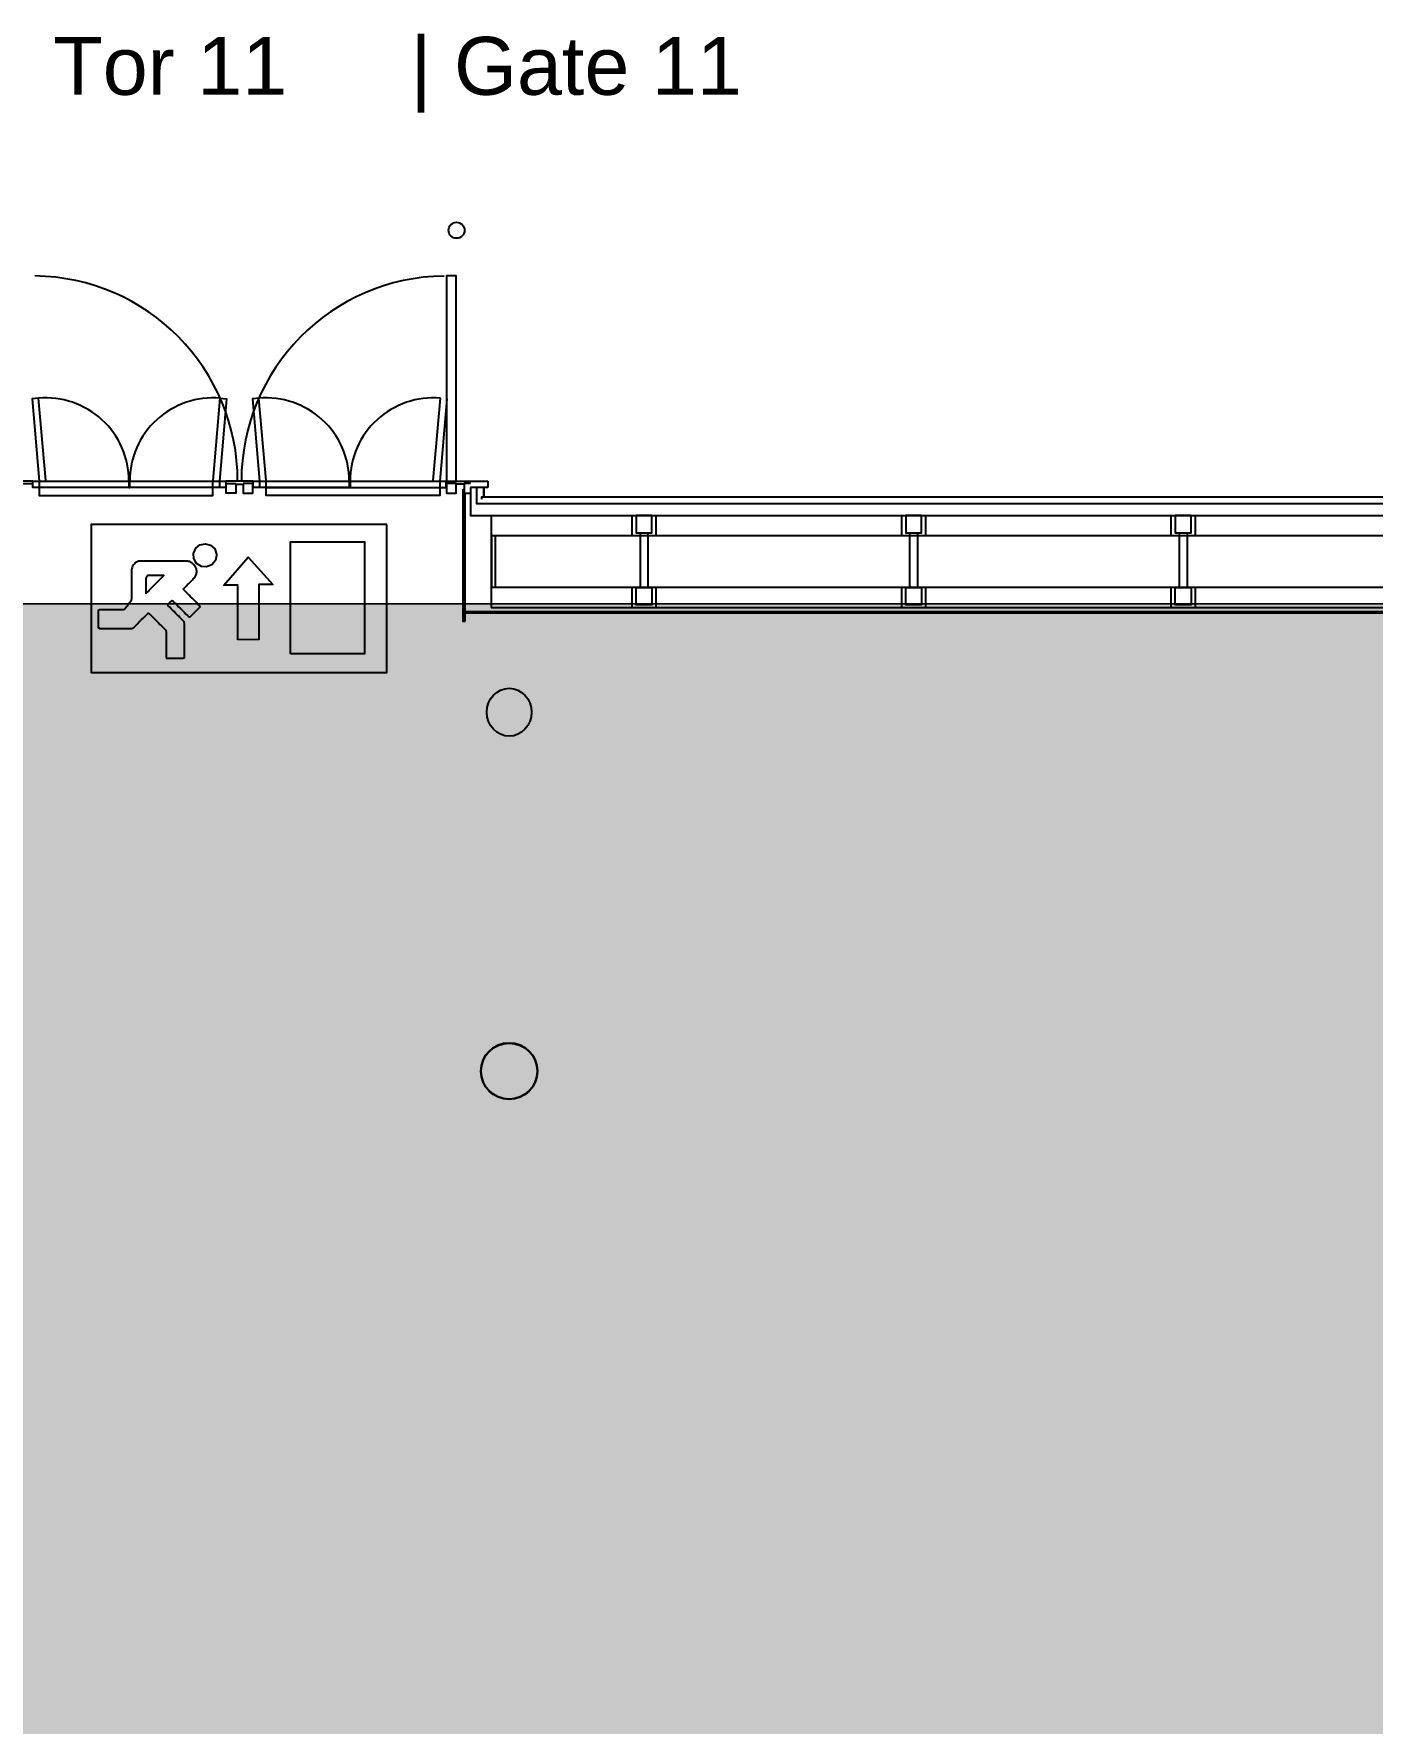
# Model space of a CAD drawing. Header units: metres. Extents: x 19 to 194, y 62 to 154.
# Drawn here: x 138.43 to 155.18, y 125.39 to 146.53 of the extents above; entities that cross this region are included whole.
import ezdxf

# ---------------------------------------------------------------- set-up
doc = ezdxf.new("R2010")
doc.units = ezdxf.units.M
doc.header["$MEASUREMENT"] = 0
doc.layers.add('ALL', color=7, linetype='Continuous')
doc.layers.add('ALL4', color=7, linetype='Continuous')
doc.styles.add('Arial', font='Arial.ttf')

msp = doc.modelspace()

# ---------------------------------------------------------------- hatches: boundary and pattern name
at = {"layer": 'ALL4', "lineweight": 0, "true_color": 0xe6e6e6, "transparency": 33554687}
h = msp.add_hatch(color=254, dxfattribs=at)
h.dxf.hatch_style = 1
h.paths.add_polyline_path([(181.2945, 128.8704), (187.0549, 128.8704), (187.0549, 139.3912), (29.3495, 139.4008), (29.3495, 127.8507), (32.7796, 127.8507), (32.7295, 82.9907), (29.3495, 82.9907), (29.3495, 69.8204), (187.0545, 69.8204), (187.0545, 83.1151), (181.2945, 83.1151)])

# ---------------------------------------------------------------- linework, layer by layer
at = {"layer": 'ALL', "color": 18, "lineweight": 25, "true_color": 0x000000}
for points in [[(143.7101, 140.93), (143.7101, 143.4968), (143.5901, 143.4968), (143.5901, 140.93)], [(138.5743, 140.9371), (138.4842, 141.9678), (138.4044, 141.9609), (138.4946, 140.9301), (138.4946, 140.7501), (140.6679, 140.7501), (140.6679, 140.9301)], [(140.6683, 140.937), (140.7591, 141.9677), (140.8382, 141.9608), (140.748, 140.93), (140.748, 140.85)], [(141.3319, 140.937), (141.2411, 141.9677), (141.162, 141.9608), (141.2522, 140.93), (141.2522, 140.85)], [(143.5957, 141.9609), (143.5055, 140.9301), (143.5055, 140.7501), (141.3322, 140.7501), (141.3322, 140.9301)], [(143.4258, 140.937), (143.516, 141.9677)], [(138.2901, 140.9001), (138.4151, 140.9001), (138.4151, 140.9301), (139.6164, 140.9301), (139.6163, 140.8501), (139.6263, 140.8501), (139.6264, 140.9301), (139.6164, 140.9301), (139.6163, 140.8501), (138.4151, 140.8501), (138.4151, 140.9301), (137.8901, 140.9301), (137.8901, 140.8501), (138.1101, 140.8501)], [(140.8273, 140.8501), (138.4947, 140.8501)], [(141.1728, 140.93), (142.3738, 140.93), (142.3738, 140.85), (141.1728, 140.85), (141.1728, 140.93), (140.8273, 140.93), (140.8273, 140.85), (139.6263, 140.85), (139.6263, 140.93), (140.8273, 140.93)], [(140.9526, 140.8931), (141.0476, 140.8931)], [(141.3322, 140.85), (143.5851, 140.85)], [(142.3738, 140.93), (143.585, 140.93)], [(142.3838, 140.93), (142.3838, 140.85)], [(142.3838, 140.85), (143.585, 140.85)], [(143.5851, 140.93), (144.1101, 140.93)], [(143.5851, 140.85), (143.5851, 140.93)], [(143.5901, 140.9), (143.5901, 140.78), (143.7101, 140.78), (143.7101, 140.9), (143.5851, 140.9)], [(143.8101, 140.893), (143.7101, 140.893)], [(143.8901, 140.9), (143.8101, 140.9), (143.8101, 140.78), (143.8901, 140.78)], [(144.1101, 140.85), (143.8901, 140.85)], [(144.1101, 140.93), (144.1101, 140.85)], [(171.7201, 140.705), (171.7201, 140.73), (144.0301, 140.7301), (144.0301, 140.7051)], [(144.1501, 140.5001), (144.1501, 140.2501), (171.6001, 140.25), (171.6001, 140.5)], [(145.9126, 140.2501), (145.9126, 140.5001)], [(146.2126, 140.5001), (146.2126, 140.2501)], [(149.2876, 140.2501), (149.2876, 140.5001)], [(149.5876, 140.5001), (149.5876, 140.2501)], [(152.6626, 140.2501), (152.6626, 140.5001)], [(152.9626, 140.5001), (152.9626, 140.2501)], [(146.0126, 140.2851), (146.0126, 139.6001)], [(146.1126, 140.2851), (146.1126, 139.6001)], [(149.3876, 140.2851), (149.3876, 139.6001)], [(149.4876, 140.2851), (149.4876, 139.6001)], [(152.7626, 140.2851), (152.7626, 139.6001)], [(152.8626, 140.2851), (152.8626, 139.6001)], [(145.9126, 139.3501), (145.9126, 139.6001)], [(146.2126, 139.6001), (146.2126, 139.3501)], [(149.2876, 139.3501), (149.2876, 139.6001)], [(149.5876, 139.6001), (149.5876, 139.3501)], [(152.6626, 139.3501), (152.6626, 139.6001)], [(152.9626, 139.6001), (152.9626, 139.3501)], [(171.9251, 139.2801), (143.8251, 139.2802), (143.8251, 139.3002), (171.9251, 139.3001)]]:
    msp.add_lwpolyline(points, dxfattribs=at)
for points in [[(140.9526, 140.9), (140.9526, 140.78), (140.8326, 140.78), (140.8326, 140.9)], [(141.0476, 140.9), (141.0476, 140.78), (141.1676, 140.78), (141.1676, 140.9)], [(143.8021, 140.7701), (143.8021, 140.8201), (143.7951, 140.8201), (143.7951, 140.7701)], [(143.8251, 139.1801), (143.8251, 140.7701), (143.7951, 140.7701), (143.7951, 139.1801)], [(143.8901, 140.8501), (143.8901, 140.5002), (171.8601, 140.5), (171.8601, 140.8501), (171.7801, 140.8501), (171.7801, 140.645), (143.9701, 140.645), (143.9701, 140.8501)], [(144.0551, 140.8451), (144.0551, 140.7351), (144.0601, 140.7351), (144.0601, 140.8451)], [(145.9626, 140.5001), (145.9626, 140.2851), (146.1626, 140.2851), (146.1626, 140.5001)], [(149.3376, 140.5001), (149.3376, 140.2851), (149.5376, 140.2851), (149.5376, 140.5001)], [(152.7126, 140.5001), (152.7126, 140.2851), (152.9126, 140.2851), (152.9126, 140.5001)], [(144.1551, 139.6051), (144.1551, 140.2451), (144.1501, 140.2451), (144.1501, 139.6051)], [(144.2051, 139.6051), (144.2051, 140.2451), (144.1551, 140.2451), (144.1551, 139.6051)], [(144.1501, 139.3501), (171.6001, 139.35), (171.6001, 139.6), (144.1501, 139.6001)], [(146.1626, 139.6001), (146.1626, 139.3851), (145.9626, 139.3851), (145.9626, 139.6001)], [(149.5376, 139.6001), (149.5376, 139.3851), (149.3376, 139.3851), (149.3376, 139.6001)], [(152.9126, 139.6001), (152.9126, 139.3851), (152.7126, 139.3851), (152.7126, 139.6001)]]:
    msp.add_lwpolyline(points, close=True, dxfattribs=at)
at = {"layer": 'ALL', "color": 4, "lineweight": 25}
for points in [[(142.8459, 140.3892), (139.1429, 140.3892), (139.1429, 138.5377), (142.8459, 138.5377)], [(140.7141, 140.0013), (140.6989, 139.9365), (140.6522, 139.8819), (140.588, 139.8567), (140.5236, 139.8623), (140.4633, 139.8997), (140.4278, 139.9609), (140.4243, 140.0265), (140.4523, 140.0902), (140.5049, 140.1329), (140.5725, 140.1472), (140.6387, 140.1291), (140.6891, 140.083), (140.7131, 140.018)], [(141.638, 138.771), (141.638, 140.1697), (142.5646, 140.1697), (142.5646, 138.771)], [(140.0813, 138.7139), (140.0813, 138.7139), (140.1006, 138.7139), (140.12, 138.7139), (140.1393, 138.7139), (140.1586, 138.7139), (140.1779, 138.7139), (140.1972, 138.7139), (140.2165, 138.7139), (140.2358, 138.7139), (140.2551, 138.7139), (140.2745, 138.7139), (140.2938, 138.7139), (140.3108, 138.7185), (140.3108, 138.7567), (140.3108, 138.7948), (140.3108, 138.833), (140.3108, 138.8712), (140.3108, 138.9094), (140.3108, 138.9476), (140.3108, 138.9858), (140.3108, 139.024), (140.3108, 139.0622), (140.3108, 139.1004), (140.3108, 139.1386), (140.3064, 139.1719), (140.2884, 139.1899), (140.2704, 139.2079), (140.2524, 139.2259), (140.2344, 139.244), (140.2164, 139.262), (140.1984, 139.28), (140.1803, 139.298), (140.1623, 139.316), (140.1443, 139.334), (140.1263, 139.352), (140.1083, 139.3701), (140.0986, 139.3834), (140.1036, 139.3884), (140.1086, 139.3935), (140.1137, 139.3985), (140.1187, 139.4035), (140.1237, 139.4086), (140.1288, 139.4136), (140.1338, 139.4186), (140.1388, 139.4237), (140.1439, 139.4287), (140.1489, 139.4337), (140.1539, 139.4388), (140.1653, 139.4326), (140.1836, 139.4143), (140.2019, 139.396), (140.2202, 139.3778), (140.2385, 139.3595), (140.2568, 139.3412), (140.275, 139.3229), (140.2933, 139.3046), (140.3116, 139.2863), (140.3299, 139.268), (140.3482, 139.2497), (140.3665, 139.2315), (140.3807, 139.2311), (140.3923, 139.2427), (140.4039, 139.2543), (140.4155, 139.2659), (140.4271, 139.2775), (140.4387, 139.289), (140.4503, 139.3006), (140.4619, 139.3122), (140.4735, 139.3238), (140.4851, 139.3354), (140.4967, 139.347), (140.5082, 139.3586), (140.4983, 139.375), (140.48, 139.3933), (140.4618, 139.4116), (140.4435, 139.4299), (140.4252, 139.4482), (140.4069, 139.4664), (140.3886, 139.4847), (140.3703, 139.503), (140.352, 139.5213), (140.3337, 139.5396), (140.3155, 139.5579), (140.2972, 139.5762), (140.3041, 139.5889), (140.3159, 139.6007), (140.3276, 139.6124), (140.3393, 139.6242), (140.3511, 139.6359), (140.3628, 139.6477), (140.3746, 139.6594), (140.3863, 139.6712), (140.3981, 139.6829), (140.4098, 139.6946), (140.4216, 139.7064), (140.4333, 139.7181), (140.4396, 139.7255), (140.4453, 139.7334), (140.4504, 139.7418), (140.4549, 139.7509), (140.4587, 139.7604), (140.4616, 139.7704), (140.4637, 139.7806), (140.4649, 139.791), (140.4652, 139.8016), (140.4646, 139.812), (140.4631, 139.8223), (140.4607, 139.8324), (140.4575, 139.842), (140.4536, 139.8512), (140.4491, 139.8599), (140.444, 139.8679), (140.4378, 139.8765), (140.4305, 139.8853), (140.4224, 139.8936), (140.4136, 139.9012), (140.404, 139.9081), (140.3939, 139.9142), (140.3833, 139.9194), (140.3724, 139.9237), (140.3612, 139.927), (140.3499, 139.9293), (140.3386, 139.9306), (140.2983, 139.9308), (140.2499, 139.9308), (140.2015, 139.9308), (140.1532, 139.9308), (140.1048, 139.9308), (140.0564, 139.9308), (140.0081, 139.9308), (139.9597, 139.9308), (139.9113, 139.9308), (139.8629, 139.9308), (139.8146, 139.9308), (139.7662, 139.9308), (139.7538, 139.9305), (139.7452, 139.9295), (139.7365, 139.9278), (139.7279, 139.9253), (139.7196, 139.922), (139.7115, 139.9181), (139.7038, 139.9135), (139.6966, 139.9082), (139.6899, 139.9025), (139.6838, 139.8962), (139.6783, 139.8896), (139.6701, 139.8779), (139.6625, 139.8649), (139.656, 139.8512), (139.6508, 139.8371), (139.6468, 139.822), (139.6468, 139.7897), (139.6468, 139.7574), (139.6468, 139.7251), (139.6468, 139.6928), (139.6468, 139.6605), (139.6468, 139.6282), (139.6468, 139.5959), (139.6468, 139.5636), (139.6468, 139.5313), (139.6468, 139.499), (139.6468, 139.4667), (139.6456, 139.438), (139.638, 139.4278), (139.6303, 139.4176), (139.6227, 139.4074), (139.6151, 139.3972), (139.6074, 139.387), (139.5998, 139.3768), (139.5921, 139.3666), (139.5845, 139.3565), (139.5769, 139.3463), (139.5692, 139.3361), (139.5616, 139.3259), (139.5484, 139.3186), (139.5212, 139.3186), (139.4939, 139.3186), (139.4666, 139.3186), (139.4394, 139.3186), (139.4121, 139.3186), (139.3848, 139.3186), (139.3575, 139.3186), (139.3303, 139.3186), (139.303, 139.3186), (139.2757, 139.3186), (139.2485, 139.3186), (139.2321, 139.3108), (139.2321, 139.2915), (139.2321, 139.2722), (139.2321, 139.2529), (139.2321, 139.2336), (139.2321, 139.2143), (139.2321, 139.195), (139.2321, 139.1756), (139.2321, 139.1563), (139.2321, 139.137), (139.2321, 139.1177), (139.2321, 139.0984), (139.2511, 139.0891), (139.2876, 139.0891), (139.3242, 139.0891), (139.3607, 139.0891), (139.3972, 139.0891), (139.4337, 139.0891), (139.4703, 139.0891), (139.5068, 139.0891), (139.5433, 139.0891), (139.5798, 139.0891), (139.6164, 139.0891), (139.6529, 139.0891), (139.6765, 139.0996), (139.6929, 139.1159), (139.7092, 139.1323), (139.7256, 139.1486), (139.7419, 139.165), (139.7583, 139.1814), (139.7746, 139.1977), (139.791, 139.2141), (139.8073, 139.2304), (139.8237, 139.2468), (139.84, 139.2631), (139.8564, 139.2795), (139.8744, 139.2693), (139.893, 139.2506), (139.9117, 139.232), (139.9303, 139.2134), (139.9489, 139.1948), (139.9675, 139.1762), (139.9861, 139.1576), (140.0047, 139.139), (140.0233, 139.1204), (140.0419, 139.1018), (140.0605, 139.0832), (140.0791, 139.0646), (140.0813, 139.0366), (140.0813, 139.0072), (140.0813, 138.9779), (140.0813, 138.9486), (140.0813, 138.9192), (140.0813, 138.8899), (140.0813, 138.8606), (140.0813, 138.8312), (140.0813, 138.8019), (140.0813, 138.7726), (140.0813, 138.7432)], [(140.9798, 138.9466), (140.9783, 139.6275), (140.8055, 139.6273), (141.1103, 139.9784), (141.4159, 139.6389), (141.2431, 139.6387), (141.2438, 138.9474)], [(139.8273, 139.7134), (139.8273, 139.7134), (139.8273, 139.6982), (139.8273, 139.683), (139.8273, 139.6678), (139.8273, 139.6527), (139.8273, 139.6375), (139.8273, 139.6223), (139.8273, 139.6071), (139.8273, 139.5919), (139.8273, 139.5767), (139.8273, 139.5615), (139.8273, 139.5463), (139.8273, 139.5311), (139.8369, 139.5337), (139.8551, 139.5518), (139.8733, 139.57), (139.8914, 139.5881), (139.9096, 139.6063), (139.9277, 139.6244), (139.9459, 139.6426), (139.964, 139.6608), (139.9822, 139.6789), (140.0004, 139.6971), (140.0185, 139.7152), (140.0367, 139.7334), (140.0527, 139.7504), (140.0372, 139.7504), (140.0217, 139.7504), (140.0062, 139.7504), (139.9907, 139.7504), (139.9752, 139.7504), (139.9597, 139.7504), (139.9441, 139.7504), (139.9286, 139.7504), (139.9131, 139.7504), (139.8976, 139.7504), (139.8821, 139.7504), (139.8666, 139.7504), (139.8592, 139.7504), (139.8574, 139.7502), (139.8556, 139.7499), (139.8538, 139.7495), (139.852, 139.7489), (139.8503, 139.7481), (139.8486, 139.7472), (139.847, 139.7462), (139.8455, 139.7451), (139.8442, 139.7438), (139.8429, 139.7425), (139.8417, 139.741), (139.8373, 139.7345), (139.8334, 139.7278), (139.83, 139.7207)]]:
    msp.add_lwpolyline(points, close=True, dxfattribs=at)
at = {"layer": 'ALL', "color": 18, "lineweight": 25, "true_color": 0x000000}
for centre, radius in [((143.7164, 144.0682), 0.1), ((144.3751, 133.5501), 0.355), ((144.3751, 133.5501), 0.35)]:
    msp.add_circle(centre, radius, dxfattribs=at)
for centre, radius, start, end in [((138.4101, 140.9301), 2.5668, -0.00011, 89.33022), ((143.5901, 140.93), 2.5668, 90.66956, 179.99989), ((138.5749, 140.9303), 1.0414, -0.01596, 94.999), ((140.668, 140.93), 1.0417, 85.01733, 179.9992), ((141.3322, 140.93), 1.0417, 0.00059, 94.98245), ((143.4252, 140.9303), 1.0414, 85.00078, -179.98426)]:
    msp.add_arc(centre, radius, start, end, dxfattribs=at)
msp.add_ellipse((144.3751, 138.0397), major_axis=(0, -0.2999), ratio=0.9320553, dxfattribs=at)
at = {"layer": 'ALL4', "color": 18, "lineweight": 25, "true_color": 0x000000}
for points in [[(143.7101, 140.93), (143.7101, 143.4968), (143.5901, 143.4968), (143.5901, 140.93)], [(138.5743, 140.9371), (138.4842, 141.9678), (138.4044, 141.9609), (138.4946, 140.9301), (138.4946, 140.7501), (140.6679, 140.7501), (140.6679, 140.9301)], [(140.6683, 140.937), (140.7591, 141.9677), (140.8382, 141.9608), (140.748, 140.93), (140.748, 140.85)], [(141.3319, 140.937), (141.2411, 141.9677), (141.162, 141.9608), (141.2522, 140.93), (141.2522, 140.85)], [(143.5957, 141.9609), (143.5055, 140.9301), (143.5055, 140.7501), (141.3322, 140.7501), (141.3322, 140.9301)], [(143.4258, 140.937), (143.516, 141.9677)], [(138.2901, 140.9001), (138.4151, 140.9001), (138.4151, 140.9301), (139.6164, 140.9301), (139.6163, 140.8501), (139.6263, 140.8501), (139.6264, 140.9301), (139.6164, 140.9301), (139.6163, 140.8501), (138.4151, 140.8501), (138.4151, 140.9301), (137.8901, 140.9301), (137.8901, 140.8501), (138.1101, 140.8501)], [(140.8273, 140.8501), (138.4947, 140.8501)], [(141.1728, 140.93), (142.3738, 140.93), (142.3738, 140.85), (141.1728, 140.85), (141.1728, 140.93), (140.8273, 140.93), (140.8273, 140.85), (139.6263, 140.85), (139.6263, 140.93), (140.8273, 140.93)], [(140.9526, 140.8931), (141.0476, 140.8931)], [(141.3322, 140.85), (143.5851, 140.85)], [(142.3738, 140.93), (143.585, 140.93)], [(142.3838, 140.93), (142.3838, 140.85)], [(142.3838, 140.85), (143.585, 140.85)], [(143.5851, 140.93), (144.1101, 140.93)], [(143.5851, 140.85), (143.5851, 140.93)], [(143.5901, 140.9), (143.5901, 140.78), (143.7101, 140.78), (143.7101, 140.9), (143.5851, 140.9)], [(143.8101, 140.893), (143.7101, 140.893)], [(143.8901, 140.9), (143.8101, 140.9), (143.8101, 140.78), (143.8901, 140.78)], [(144.1101, 140.85), (143.8901, 140.85)], [(144.1101, 140.93), (144.1101, 140.85)], [(171.7201, 140.705), (171.7201, 140.73), (144.0301, 140.7301), (144.0301, 140.7051)], [(144.1501, 140.5001), (144.1501, 140.2501), (171.6001, 140.25), (171.6001, 140.5)], [(145.9126, 140.2501), (145.9126, 140.5001)], [(146.2126, 140.5001), (146.2126, 140.2501)], [(149.2876, 140.2501), (149.2876, 140.5001)], [(149.5876, 140.5001), (149.5876, 140.2501)], [(152.6626, 140.2501), (152.6626, 140.5001)], [(152.9626, 140.5001), (152.9626, 140.2501)], [(146.0126, 140.2851), (146.0126, 139.6001)], [(146.1126, 140.2851), (146.1126, 139.6001)], [(149.3876, 140.2851), (149.3876, 139.6001)], [(149.4876, 140.2851), (149.4876, 139.6001)], [(152.7626, 140.2851), (152.7626, 139.6001)], [(152.8626, 140.2851), (152.8626, 139.6001)], [(145.9126, 139.3501), (145.9126, 139.6001)], [(146.2126, 139.6001), (146.2126, 139.3501)], [(149.2876, 139.3501), (149.2876, 139.6001)], [(149.5876, 139.6001), (149.5876, 139.3501)], [(152.6626, 139.3501), (152.6626, 139.6001)], [(152.9626, 139.6001), (152.9626, 139.3501)], [(171.9251, 139.2801), (143.8251, 139.2802), (143.8251, 139.3002), (171.9251, 139.3001)]]:
    msp.add_lwpolyline(points, dxfattribs=at)
for points in [[(140.9526, 140.9), (140.9526, 140.78), (140.8326, 140.78), (140.8326, 140.9)], [(141.0476, 140.9), (141.0476, 140.78), (141.1676, 140.78), (141.1676, 140.9)], [(143.8021, 140.7701), (143.8021, 140.8201), (143.7951, 140.8201), (143.7951, 140.7701)], [(143.8251, 139.1801), (143.8251, 140.7701), (143.7951, 140.7701), (143.7951, 139.1801)], [(143.8901, 140.8501), (143.8901, 140.5002), (171.8601, 140.5), (171.8601, 140.8501), (171.7801, 140.8501), (171.7801, 140.645), (143.9701, 140.645), (143.9701, 140.8501)], [(144.0551, 140.8451), (144.0551, 140.7351), (144.0601, 140.7351), (144.0601, 140.8451)], [(145.9626, 140.5001), (145.9626, 140.2851), (146.1626, 140.2851), (146.1626, 140.5001)], [(149.3376, 140.5001), (149.3376, 140.2851), (149.5376, 140.2851), (149.5376, 140.5001)], [(152.7126, 140.5001), (152.7126, 140.2851), (152.9126, 140.2851), (152.9126, 140.5001)], [(144.1551, 139.6051), (144.1551, 140.2451), (144.1501, 140.2451), (144.1501, 139.6051)], [(144.2051, 139.6051), (144.2051, 140.2451), (144.1551, 140.2451), (144.1551, 139.6051)], [(144.1501, 139.3501), (171.6001, 139.35), (171.6001, 139.6), (144.1501, 139.6001)], [(146.1626, 139.6001), (146.1626, 139.3851), (145.9626, 139.3851), (145.9626, 139.6001)], [(149.5376, 139.6001), (149.5376, 139.3851), (149.3376, 139.3851), (149.3376, 139.6001)], [(152.9126, 139.6001), (152.9126, 139.3851), (152.7126, 139.3851), (152.7126, 139.6001)]]:
    msp.add_lwpolyline(points, close=True, dxfattribs=at)
at = {"layer": 'ALL4', "color": 4, "lineweight": 25}
for points in [[(142.8459, 140.3892), (139.1429, 140.3892), (139.1429, 138.5377), (142.8459, 138.5377)], [(140.7141, 140.0013), (140.6989, 139.9365), (140.6522, 139.8819), (140.588, 139.8567), (140.5236, 139.8623), (140.4633, 139.8997), (140.4278, 139.9609), (140.4243, 140.0265), (140.4523, 140.0902), (140.5049, 140.1329), (140.5725, 140.1472), (140.6387, 140.1291), (140.6891, 140.083), (140.7131, 140.018)], [(141.638, 138.771), (141.638, 140.1697), (142.5646, 140.1697), (142.5646, 138.771)], [(140.0813, 138.7139), (140.0813, 138.7139), (140.1006, 138.7139), (140.12, 138.7139), (140.1393, 138.7139), (140.1586, 138.7139), (140.1779, 138.7139), (140.1972, 138.7139), (140.2165, 138.7139), (140.2358, 138.7139), (140.2551, 138.7139), (140.2745, 138.7139), (140.2938, 138.7139), (140.3108, 138.7185), (140.3108, 138.7567), (140.3108, 138.7948), (140.3108, 138.833), (140.3108, 138.8712), (140.3108, 138.9094), (140.3108, 138.9476), (140.3108, 138.9858), (140.3108, 139.024), (140.3108, 139.0622), (140.3108, 139.1004), (140.3108, 139.1386), (140.3064, 139.1719), (140.2884, 139.1899), (140.2704, 139.2079), (140.2524, 139.2259), (140.2344, 139.244), (140.2164, 139.262), (140.1984, 139.28), (140.1803, 139.298), (140.1623, 139.316), (140.1443, 139.334), (140.1263, 139.352), (140.1083, 139.3701), (140.0986, 139.3834), (140.1036, 139.3884), (140.1086, 139.3935), (140.1137, 139.3985), (140.1187, 139.4035), (140.1237, 139.4086), (140.1288, 139.4136), (140.1338, 139.4186), (140.1388, 139.4237), (140.1439, 139.4287), (140.1489, 139.4337), (140.1539, 139.4388), (140.1653, 139.4326), (140.1836, 139.4143), (140.2019, 139.396), (140.2202, 139.3778), (140.2385, 139.3595), (140.2568, 139.3412), (140.275, 139.3229), (140.2933, 139.3046), (140.3116, 139.2863), (140.3299, 139.268), (140.3482, 139.2497), (140.3665, 139.2315), (140.3807, 139.2311), (140.3923, 139.2427), (140.4039, 139.2543), (140.4155, 139.2659), (140.4271, 139.2775), (140.4387, 139.289), (140.4503, 139.3006), (140.4619, 139.3122), (140.4735, 139.3238), (140.4851, 139.3354), (140.4967, 139.347), (140.5082, 139.3586), (140.4983, 139.375), (140.48, 139.3933), (140.4618, 139.4116), (140.4435, 139.4299), (140.4252, 139.4482), (140.4069, 139.4664), (140.3886, 139.4847), (140.3703, 139.503), (140.352, 139.5213), (140.3337, 139.5396), (140.3155, 139.5579), (140.2972, 139.5762), (140.3041, 139.5889), (140.3159, 139.6007), (140.3276, 139.6124), (140.3393, 139.6242), (140.3511, 139.6359), (140.3628, 139.6477), (140.3746, 139.6594), (140.3863, 139.6712), (140.3981, 139.6829), (140.4098, 139.6946), (140.4216, 139.7064), (140.4333, 139.7181), (140.4396, 139.7255), (140.4453, 139.7334), (140.4504, 139.7418), (140.4549, 139.7509), (140.4587, 139.7604), (140.4616, 139.7704), (140.4637, 139.7806), (140.4649, 139.791), (140.4652, 139.8016), (140.4646, 139.812), (140.4631, 139.8223), (140.4607, 139.8324), (140.4575, 139.842), (140.4536, 139.8512), (140.4491, 139.8599), (140.444, 139.8679), (140.4378, 139.8765), (140.4305, 139.8853), (140.4224, 139.8936), (140.4136, 139.9012), (140.404, 139.9081), (140.3939, 139.9142), (140.3833, 139.9194), (140.3724, 139.9237), (140.3612, 139.927), (140.3499, 139.9293), (140.3386, 139.9306), (140.2983, 139.9308), (140.2499, 139.9308), (140.2015, 139.9308), (140.1532, 139.9308), (140.1048, 139.9308), (140.0564, 139.9308), (140.0081, 139.9308), (139.9597, 139.9308), (139.9113, 139.9308), (139.8629, 139.9308), (139.8146, 139.9308), (139.7662, 139.9308), (139.7538, 139.9305), (139.7452, 139.9295), (139.7365, 139.9278), (139.7279, 139.9253), (139.7196, 139.922), (139.7115, 139.9181), (139.7038, 139.9135), (139.6966, 139.9082), (139.6899, 139.9025), (139.6838, 139.8962), (139.6783, 139.8896), (139.6701, 139.8779), (139.6625, 139.8649), (139.656, 139.8512), (139.6508, 139.8371), (139.6468, 139.822), (139.6468, 139.7897), (139.6468, 139.7574), (139.6468, 139.7251), (139.6468, 139.6928), (139.6468, 139.6605), (139.6468, 139.6282), (139.6468, 139.5959), (139.6468, 139.5636), (139.6468, 139.5313), (139.6468, 139.499), (139.6468, 139.4667), (139.6456, 139.438), (139.638, 139.4278), (139.6303, 139.4176), (139.6227, 139.4074), (139.6151, 139.3972), (139.6074, 139.387), (139.5998, 139.3768), (139.5921, 139.3666), (139.5845, 139.3565), (139.5769, 139.3463), (139.5692, 139.3361), (139.5616, 139.3259), (139.5484, 139.3186), (139.5212, 139.3186), (139.4939, 139.3186), (139.4666, 139.3186), (139.4394, 139.3186), (139.4121, 139.3186), (139.3848, 139.3186), (139.3575, 139.3186), (139.3303, 139.3186), (139.303, 139.3186), (139.2757, 139.3186), (139.2485, 139.3186), (139.2321, 139.3108), (139.2321, 139.2915), (139.2321, 139.2722), (139.2321, 139.2529), (139.2321, 139.2336), (139.2321, 139.2143), (139.2321, 139.195), (139.2321, 139.1756), (139.2321, 139.1563), (139.2321, 139.137), (139.2321, 139.1177), (139.2321, 139.0984), (139.2511, 139.0891), (139.2876, 139.0891), (139.3242, 139.0891), (139.3607, 139.0891), (139.3972, 139.0891), (139.4337, 139.0891), (139.4703, 139.0891), (139.5068, 139.0891), (139.5433, 139.0891), (139.5798, 139.0891), (139.6164, 139.0891), (139.6529, 139.0891), (139.6765, 139.0996), (139.6929, 139.1159), (139.7092, 139.1323), (139.7256, 139.1486), (139.7419, 139.165), (139.7583, 139.1814), (139.7746, 139.1977), (139.791, 139.2141), (139.8073, 139.2304), (139.8237, 139.2468), (139.84, 139.2631), (139.8564, 139.2795), (139.8744, 139.2693), (139.893, 139.2506), (139.9117, 139.232), (139.9303, 139.2134), (139.9489, 139.1948), (139.9675, 139.1762), (139.9861, 139.1576), (140.0047, 139.139), (140.0233, 139.1204), (140.0419, 139.1018), (140.0605, 139.0832), (140.0791, 139.0646), (140.0813, 139.0366), (140.0813, 139.0072), (140.0813, 138.9779), (140.0813, 138.9486), (140.0813, 138.9192), (140.0813, 138.8899), (140.0813, 138.8606), (140.0813, 138.8312), (140.0813, 138.8019), (140.0813, 138.7726), (140.0813, 138.7432)], [(140.9798, 138.9466), (140.9783, 139.6275), (140.8055, 139.6273), (141.1103, 139.9784), (141.4159, 139.6389), (141.2431, 139.6387), (141.2438, 138.9474)], [(139.8273, 139.7134), (139.8273, 139.7134), (139.8273, 139.6982), (139.8273, 139.683), (139.8273, 139.6678), (139.8273, 139.6527), (139.8273, 139.6375), (139.8273, 139.6223), (139.8273, 139.6071), (139.8273, 139.5919), (139.8273, 139.5767), (139.8273, 139.5615), (139.8273, 139.5463), (139.8273, 139.5311), (139.8369, 139.5337), (139.8551, 139.5518), (139.8733, 139.57), (139.8914, 139.5881), (139.9096, 139.6063), (139.9277, 139.6244), (139.9459, 139.6426), (139.964, 139.6608), (139.9822, 139.6789), (140.0004, 139.6971), (140.0185, 139.7152), (140.0367, 139.7334), (140.0527, 139.7504), (140.0372, 139.7504), (140.0217, 139.7504), (140.0062, 139.7504), (139.9907, 139.7504), (139.9752, 139.7504), (139.9597, 139.7504), (139.9441, 139.7504), (139.9286, 139.7504), (139.9131, 139.7504), (139.8976, 139.7504), (139.8821, 139.7504), (139.8666, 139.7504), (139.8592, 139.7504), (139.8574, 139.7502), (139.8556, 139.7499), (139.8538, 139.7495), (139.852, 139.7489), (139.8503, 139.7481), (139.8486, 139.7472), (139.847, 139.7462), (139.8455, 139.7451), (139.8442, 139.7438), (139.8429, 139.7425), (139.8417, 139.741), (139.8373, 139.7345), (139.8334, 139.7278), (139.83, 139.7207)]]:
    msp.add_lwpolyline(points, close=True, dxfattribs=at)
at = {"layer": 'ALL4', "color": 254, "lineweight": 0, "true_color": 0xe6e6e6, "transparency": 33554687}
msp.add_lwpolyline([(181.2945, 128.8704), (187.0549, 128.8704), (187.0549, 139.3912), (29.3495, 139.4008), (29.3495, 127.8507), (32.7796, 127.8507), (32.7295, 82.9907), (29.3495, 82.9907), (29.3495, 69.8204), (187.0545, 69.8204), (187.0545, 83.1151), (181.2945, 83.1151)], close=True, dxfattribs=at)
at = {"layer": 'ALL4', "color": 254, "lineweight": 25, "true_color": 0xe6e6e6}
msp.add_lwpolyline([(181.2945, 128.8704), (187.0549, 128.8704), (187.0549, 139.3912), (29.3495, 139.4008), (29.3495, 127.8507), (32.7796, 127.8507), (32.7295, 82.9907), (29.3495, 82.9907), (29.3495, 69.8204), (187.0545, 69.8204), (187.0545, 83.1151), (181.2945, 83.1151)], close=True, dxfattribs=at)
at = {"layer": 'ALL4', "color": 18, "lineweight": 25, "true_color": 0x000000}
for centre, radius in [((143.7164, 144.0682), 0.1), ((144.3751, 133.5501), 0.355), ((144.3751, 133.5501), 0.35)]:
    msp.add_circle(centre, radius, dxfattribs=at)
for centre, radius, start, end in [((138.4101, 140.9301), 2.5668, -0.00011, 89.33022), ((143.5901, 140.93), 2.5668, 90.66956, 179.99989), ((138.5749, 140.9303), 1.0414, -0.01596, 94.999), ((140.668, 140.93), 1.0417, 85.01733, 179.9992), ((141.3322, 140.93), 1.0417, 0.00059, 94.98245), ((143.4252, 140.9303), 1.0414, 85.00078, -179.98426)]:
    msp.add_arc(centre, radius, start, end, dxfattribs=at)
msp.add_ellipse((144.3751, 138.0397), major_axis=(0, -0.2999), ratio=0.9320553, dxfattribs=at)

# ---------------------------------------------------------------- texts
at = {"layer": 'ALL', "color": 18, "true_color": 0x000000, "style": 'Arial'}
for s, p in [('Tor 11', (138.6693, 145.763)), ('| Gate 11', (143.1402, 145.763))]:
    msp.add_text(s, height=0.725, dxfattribs=at).set_placement(p)
at = {"layer": 'ALL4', "color": 18, "true_color": 0x000000, "style": 'Arial'}
for s, p in [('Tor 11', (138.6693, 145.763)), ('| Gate 11', (143.1402, 145.763))]:
    msp.add_text(s, height=0.725, dxfattribs=at).set_placement(p)

doc.saveas('drawing.dxf')
